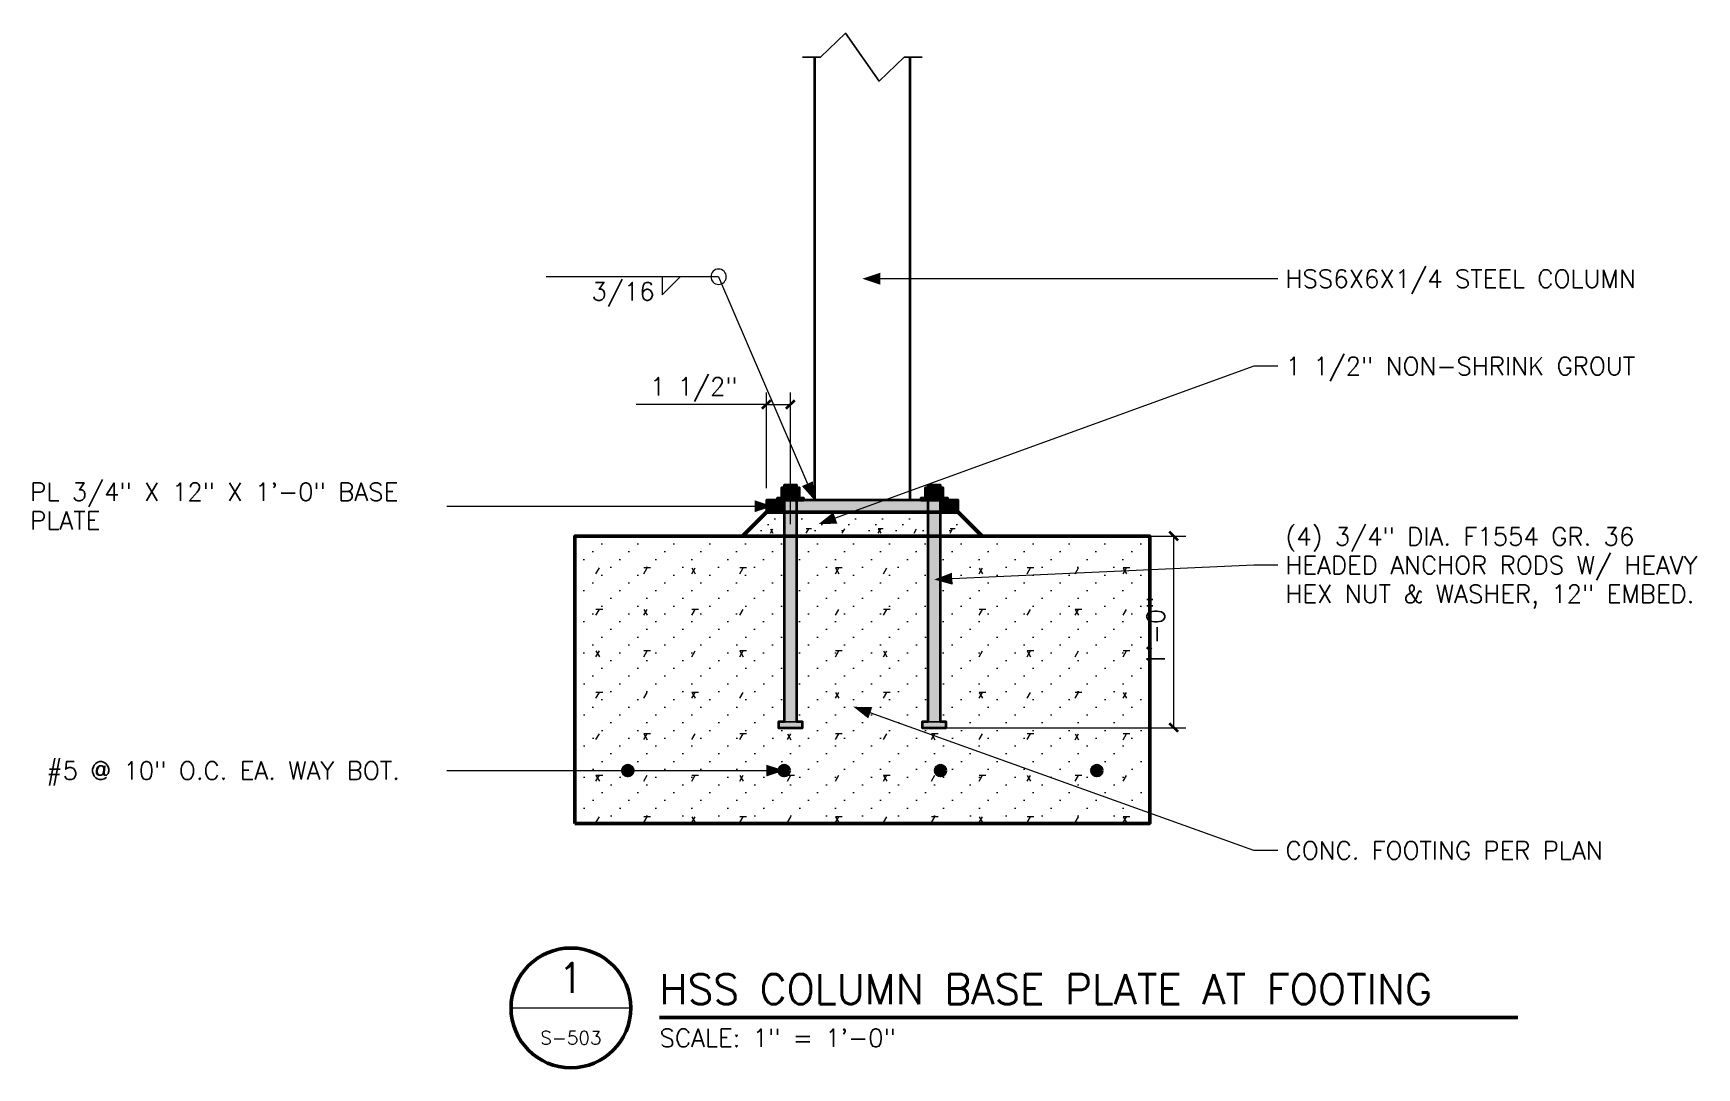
# Model space of a CAD drawing. Header units: inches. Extents: x -52 to 52, y -33 to 32.
import ezdxf
from ezdxf.enums import TextEntityAlignment as Align

# ---------------------------------------------------------------- set-up
doc = ezdxf.new("R2010")
doc.units = ezdxf.units.IN
doc.header["$MEASUREMENT"] = 0
for name, color, linetype, lineweight in [('S-ANNO-DIMS', 7, 'CONTINUOUS', 13), ('S-ANNO-NOTE', 7, 'CONTINUOUS', 18), ('S-ANNO-TTLB', 7, 'CONTINUOUS', 50), ('S-DETL-BRKL', 7, 'CONTINUOUS', 25), ('S-DETL-BYND', 7, 'CONTINUOUS', 25), ('S-DETL-CUT', 7, 'CONTINUOUS', 50), ('S-DETL-PATT', 7, 'CONTINUOUS', 9), ('S-DETL-REBR', 7, 'CONTINUOUS', 50), ('S-DETL-STL', 7, 'CONTINUOUS', 35)]:
    doc.layers.add(name, color=color, linetype=linetype, lineweight=lineweight)
doc.styles.add('KERF', font='romans.shx')
pattern_1 = [(0, (0, 0), (0.8433, 0.7299), [0, -1.6875]), (0, (0.423, 0.36), (0.8433, 0.7299), [0, -1.6875]), (60, (0.99, 0.18), (2.25, 1.9485), [0.315, -4.185]), (180, (1.305, 0.45), (2.25, 1.9485), [0.315, -4.185]), (300, (0.99, 0.45), (2.25, 1.9485), [0.315, -4.185])]

msp = doc.modelspace()

# ---------------------------------------------------------------- hatches: boundary and pattern name
at = {"layer": 'S-ANNO-NOTE', "lineweight": 50}
for points in [[(0, 16.125), (1.125, 15.75), (1.125, 16.5)], [(-3, 2.25), (-3.09848, 3.431758), (-3.787839, 3.136318)], [(-5.625, 1.875), (-6.75, 2.25), (-6.75, 1.5)], [(-2.75, 0.75), (-1.564562, 0.78141), (-1.820496, 1.486391)], [(4.5, -2.71875), (5.640706, -3.042848), (5.607024, -2.293605)], [(-0.5625, -10.6875), (0.369748, -11.420415), (0.623047, -10.714483)], [(-4.895833, -14.6875), (-6.020833, -14.3125), (-6.020833, -15.0625)]]:
    msp.add_hatch(color=256, dxfattribs=at).paths.add_polyline_path(points)
at = {"layer": 'S-DETL-PATT', "lineweight": 9}
h = msp.add_hatch(dxfattribs=at)
h.set_pattern_fill('KERF-CONC', color=256, style=0)
h.set_pattern_definition(pattern_1)
h.paths.add_polyline_path([(-7.5, 0), (-4.875, 0), (-4.875, 1.5), (-6, 1.5)])
h = msp.add_hatch(dxfattribs=at)
h.set_pattern_fill('KERF-CONC', color=256, style=0)
h.set_pattern_definition(pattern_1)
h.paths.add_polyline_path([(-4.125, 0), (4.125, 0), (4.125, 1.5), (-4.125, 1.5)])
h = msp.add_hatch(dxfattribs=at)
h.set_pattern_fill('KERF-CONC', color=256, style=0)
h.set_pattern_definition(pattern_1)
h.paths.add_polyline_path([(4.875, 0), (7.5, 0), (6, 1.5), (4.875, 1.5)])
h = msp.add_hatch(dxfattribs=at)
h.set_pattern_fill('KERF-CONC', color=256, style=0)
h.set_pattern_definition([(0, (0, 0), (1.1244, 0.9732), [0, -2.25]), (0, (0.564, 0.48), (1.1244, 0.9732), [0, -2.25]), (60, (1.32, 0.24), (3, 2.598), [0.42, -5.58]), (180, (1.74, 0.6), (3, 2.598), [0.42, -5.58]), (300, (1.32, 0.6), (3, 2.598), [0.42, -5.58])])
h.paths.add_polyline_path([(-18, -18), (18, -18), (18, 0), (4.875, 0), (4.875, -11.625), (5.25, -11.625), (5.25, -12), (3.75, -12), (3.75, -11.625), (4.125, -11.625), (4.125, 0), (-4.125, 0), (-4.125, -11.625), (-3.75, -11.625), (-3.75, -12), (-5.25, -12), (-5.25, -11.625), (-4.875, -11.625), (-4.875, 0), (-18, 0)])
h.paths.add_polyline_path([(-14.393846, -14.580619), (-14.375, -14.6875), (-14.393846, -14.794381), (-14.448111, -14.888371), (-14.53125, -14.958133), (-14.633235, -14.995252), (-14.741765, -14.995252), (-14.84375, -14.958133), (-14.926889, -14.888371), (-14.981154, -14.794381), (-15, -14.6875), (-14.981154, -14.580619), (-14.926889, -14.486629), (-14.84375, -14.416867), (-14.741765, -14.379748), (-14.633235, -14.379748), (-14.53125, -14.416867), (-14.448111, -14.486629)], flags=0)
h.paths.add_polyline_path([(-4.602179, -14.580619), (-4.583333, -14.6875), (-4.602179, -14.794381), (-4.656444, -14.888371), (-4.739583, -14.958133), (-4.841568, -14.995252), (-4.950098, -14.995252), (-5.052083, -14.958133), (-5.135222, -14.888371), (-5.189487, -14.794381), (-5.208333, -14.6875), (-5.189487, -14.580619), (-5.135222, -14.486629), (-5.052083, -14.416867), (-4.950098, -14.379748), (-4.841568, -14.379748), (-4.739583, -14.416867), (-4.656444, -14.486629)], flags=0)
h.paths.add_polyline_path([(5.189487, -14.580619), (5.208333, -14.6875), (5.189487, -14.794381), (5.135222, -14.888371), (5.052083, -14.958133), (4.950098, -14.995252), (4.841568, -14.995252), (4.739583, -14.958133), (4.656444, -14.888371), (4.602179, -14.794381), (4.583333, -14.6875), (4.602179, -14.580619), (4.656444, -14.486629), (4.739583, -14.416867), (4.841568, -14.379748), (4.950098, -14.379748), (5.052083, -14.416867), (5.135222, -14.486629)], flags=0)
h.paths.add_polyline_path([(14.981154, -14.580619), (15, -14.6875), (14.981154, -14.794381), (14.926889, -14.888371), (14.84375, -14.958133), (14.741765, -14.995252), (14.633235, -14.995252), (14.53125, -14.958133), (14.448111, -14.888371), (14.393846, -14.794381), (14.375, -14.6875), (14.393846, -14.580619), (14.448111, -14.486629), (14.53125, -14.416867), (14.633235, -14.379748), (14.741765, -14.379748), (14.84375, -14.416867), (14.926889, -14.486629)], flags=0)
at = {"layer": 'S-DETL-REBR', "lineweight": 50}
for points in [[(-14.375, -14.6875, 1), (-15, -14.6875, 1)], [(-4.583333, -14.6875, 1), (-5.208333, -14.6875, 1)], [(5.208333, -14.6875, 1), (4.583333, -14.6875, 1)], [(15, -14.6875, 1), (14.375, -14.6875, 1)]]:
    msp.add_hatch(color=256, dxfattribs=at).paths.add_polyline_path(points)
at = {"layer": 'S-DETL-STL', "lineweight": 50}
for points in [[(-4.125, 3.22), (-4.125, -11.625), (-4.875, -11.625), (-4.875, 3.22)], [(4.875, 3.22), (4.875, -11.625), (4.125, -11.625), (4.125, 3.22)], [(-6, 1.5), (-4.875, 1.5), (-4.875, 2.25), (-6, 2.25)], [(-5.34375, 2.25125), (-3.65625, 2.25125), (-3.65625, 2.37625), (-5.34375, 2.37625)], [(-5.0625, 2.37625), (-3.9375, 2.37625), (-3.9375, 3.0325), (-5.0625, 3.0325)], [(-4.125, 1.5), (4.125, 1.5), (4.125, 2.25), (-4.125, 2.25)], [(3.65625, 2.25125), (5.34375, 2.25125), (5.34375, 2.37625), (3.65625, 2.37625)], [(3.9375, 2.37625), (5.0625, 2.37625), (5.0625, 3.0325), (3.9375, 3.0325)], [(4.875, 1.5), (6, 1.5), (6, 2.25), (4.875, 2.25)], [(-5.25, -12), (-3.75, -12), (-3.75, -11.625), (-5.25, -11.625)], [(3.75, -12), (5.25, -12), (5.25, -11.625), (3.75, -11.625)]]:
    msp.add_hatch(color=256, dxfattribs=at).paths.add_polyline_path(points)

# ---------------------------------------------------------------- linework, layer by layer
at = {"layer": 'S-ANNO-DIMS', "lineweight": 13}
for points in [[(-6, 3), (-6, 9)], [(-4.5, 0.75), (-4.5, 9)], [(-6, 8.25), (-14.169643, 8.25)], [(-6, 8.25), (-4.5, 8.25)], [(5.25, 0), (20.25, 0)], [(19.5, -12), (19.5, 0)], [(5.25, -12), (20.25, -12)]]:
    msp.add_lwpolyline(points, dxfattribs=at)
at = {"layer": 'S-ANNO-NOTE', "lineweight": 18}
msp.add_lwpolyline([(-8.52, 16.25, 1), (-9.48, 16.25, 1)], format="xyb", close=True, dxfattribs=at)
for points in [[(-9, 16.25), (-19.797857, 16.25)], [(-12.525, 16.25), (-12.525, 15.125), (-11.4, 16.25)], [(-9, 16.25), (-3.443159, 3.284038)], [(26.02, 16.125), (24.52, 16.125), (1.125, 16.125)], [(26.02, 10.65), (24.52, 10.65), (-1.692529, 1.1339)], [(-26.02, 1.875), (-24.52, 1.875), (-6.75, 1.875)], [(26.02, -1.81875), (24.52, -1.81875), (5.623865, -2.668227)], [(26.02, -19.6875), (24.52, -19.6875), (0.496397, -11.067449)], [(-26.02, -14.6875), (-24.52, -14.6875), (-6.020833, -14.6875)], [(-22, -29.55), (-14.5, -29.55)]]:
    msp.add_lwpolyline(points, dxfattribs=at)
at = {"layer": 'S-ANNO-TTLB', "lineweight": 50}
msp.add_lwpolyline([(-22, -29.55, 1), (-14.5, -29.55, 1)], format="xyb", close=True, dxfattribs=at)
msp.add_lwpolyline([(-12.7, -30.15), (41.05, -30.15)], dxfattribs=at)
at = {"layer": 'S-DETL-BRKL', "lineweight": 25}
msp.add_lwpolyline([(-3.75, 30), (-2.625, 30), (-1.05, 31.5), (1.05, 28.5), (2.625, 30), (3.75, 30)], dxfattribs=at)
at = {"layer": 'S-DETL-BYND', "lineweight": 25}
for points in [[(-3.9375, 2.37625), (-5.0625, 2.37625)], [(5.0625, 2.37625), (3.9375, 2.37625)], [(-4.125, -11.625), (-4.875, -11.625)], [(4.875, -11.625), (4.125, -11.625)]]:
    msp.add_lwpolyline(points, dxfattribs=at)
at = {"layer": 'S-DETL-CUT', "lineweight": 35}
for points in [[(-6.265165, 7.984835), (-5.734835, 8.515165)], [(-4.765165, 7.984835), (-4.234835, 8.515165)], [(19.765165, -0.265165), (19.234835, 0.265165)], [(19.765165, -12.265165), (19.234835, -11.734835)]]:
    msp.add_lwpolyline(points, dxfattribs=at)
at = {"layer": 'S-DETL-CUT', "lineweight": 50}
msp.add_lwpolyline([(7.5, 0), (6, 1.5), (-6, 1.5), (-7.5, 0)], dxfattribs=at)
msp.add_lwpolyline([(-18, -18), (18, -18), (18, 0), (-18, 0)], close=True, dxfattribs=at)
at = {"layer": 'S-DETL-REBR', "lineweight": 50}
for points in [[(-14.375, -14.6875, 1), (-15, -14.6875, 1)], [(-4.583333, -14.6875, 1), (-5.208333, -14.6875, 1)], [(5.208333, -14.6875, 1), (4.583333, -14.6875, 1)], [(15, -14.6875, 1), (14.375, -14.6875, 1)]]:
    msp.add_lwpolyline(points, format="xyb", close=True, dxfattribs=at)
at = {"layer": 'S-DETL-STL', "lineweight": 35}
for points in [[(-3, 30), (-3, 2.25)], [(3, 2.25), (3, 30)], [(-4.875, -11.625), (-4.875, 3.22), (-4.125, 3.22), (-4.125, -11.625)], [(4.125, -11.625), (4.125, 3.22), (4.875, 3.22), (4.875, -11.625)], [(6, 1.5), (6, 2.25), (-6, 2.25), (-6, 1.5)], [(-4.875, -11.625), (-5.25, -11.625), (-5.25, -12), (-3.75, -12), (-3.75, -11.625), (-4.125, -11.625)], [(4.125, -11.625), (3.75, -11.625), (3.75, -12), (5.25, -12), (5.25, -11.625), (4.875, -11.625)]]:
    msp.add_lwpolyline(points, dxfattribs=at)
for points in [[(-5.0625, 2.37625), (-5.34375, 2.37625), (-5.34375, 2.25125), (-3.65625, 2.25125), (-3.65625, 2.37625), (-3.9375, 2.37625), (-3.9375, 3.0325), (-5.0625, 3.0325)], [(3.9375, 2.37625), (3.65625, 2.37625), (3.65625, 2.25125), (5.34375, 2.25125), (5.34375, 2.37625), (5.0625, 2.37625), (5.0625, 3.0325), (3.9375, 3.0325)]]:
    msp.add_lwpolyline(points, close=True, dxfattribs=at)

# ---------------------------------------------------------------- texts
at = {"layer": 'S-ANNO-DIMS', "lineweight": 13, "style": 'KERF'}
msp.add_text('1 1/2"', height=1.125, dxfattribs=at).set_placement((-10.553571, 8.8125), align=Align.CENTER)
msp.add_text('1\'-0"', height=1.125, rotation=90, dxfattribs=at).set_placement((18.9375, -6), align=Align.CENTER)
at = {"layer": 'S-ANNO-NOTE', "lineweight": 18, "style": 'KERF'}
for s, p in [('HSS6X6X1/4 STEEL COLUMN', (26.5, 15.5625)), ('1 1/2" NON-SHRINK GROUT', (26.5, 10.0875)), ('PL 3/4" X 12" X 1\'-0" BASE', (-52.107143, 2.2125)), ('PLATE', (-52.107143, 0.4125)), ('(4) 3/4" DIA. F1554 GR. 36', (26.5, -0.58125)), ('HEADED ANCHOR RODS W/ HEAVY', (26.5, -2.38125)), ('HEX NUT & WASHER, 12" EMBED.', (26.5, -4.18125)), ('#5 @ 10" O.C. EA. WAY BOT.', (-51.089286, -15.25)), ('CONC. FOOTING PER PLAN', (26.5, -20.25))]:
    msp.add_text(s, height=1.125, dxfattribs=at).set_placement(p)
msp.add_text('3/16', height=1.125, dxfattribs=at).set_placement((-13.005, 14.765), align=Align.RIGHT)
at = {"layer": 'S-ANNO-TTLB', "lineweight": 50, "style": 'KERF'}
msp.add_text('1', height=1.875, dxfattribs=at).set_placement((-18.25, -27.675), align=Align.MIDDLE_CENTER)
msp.add_text('HSS COLUMN BASE PLATE AT FOOTING', height=1.875, dxfattribs=at).set_placement((-12.7, -29.31))
at = {"layer": 'S-ANNO-TTLB', "lineweight": 18, "style": 'KERF'}
msp.add_text('S-503', height=0.84375, dxfattribs=at).set_placement((-18.25, -31.425), align=Align.MIDDLE_CENTER)
msp.add_text('SCALE: 1" = 1\'-0"', height=1.125, dxfattribs=at).set_placement((-12.7, -31.995))

doc.saveas('drawing.dxf')
